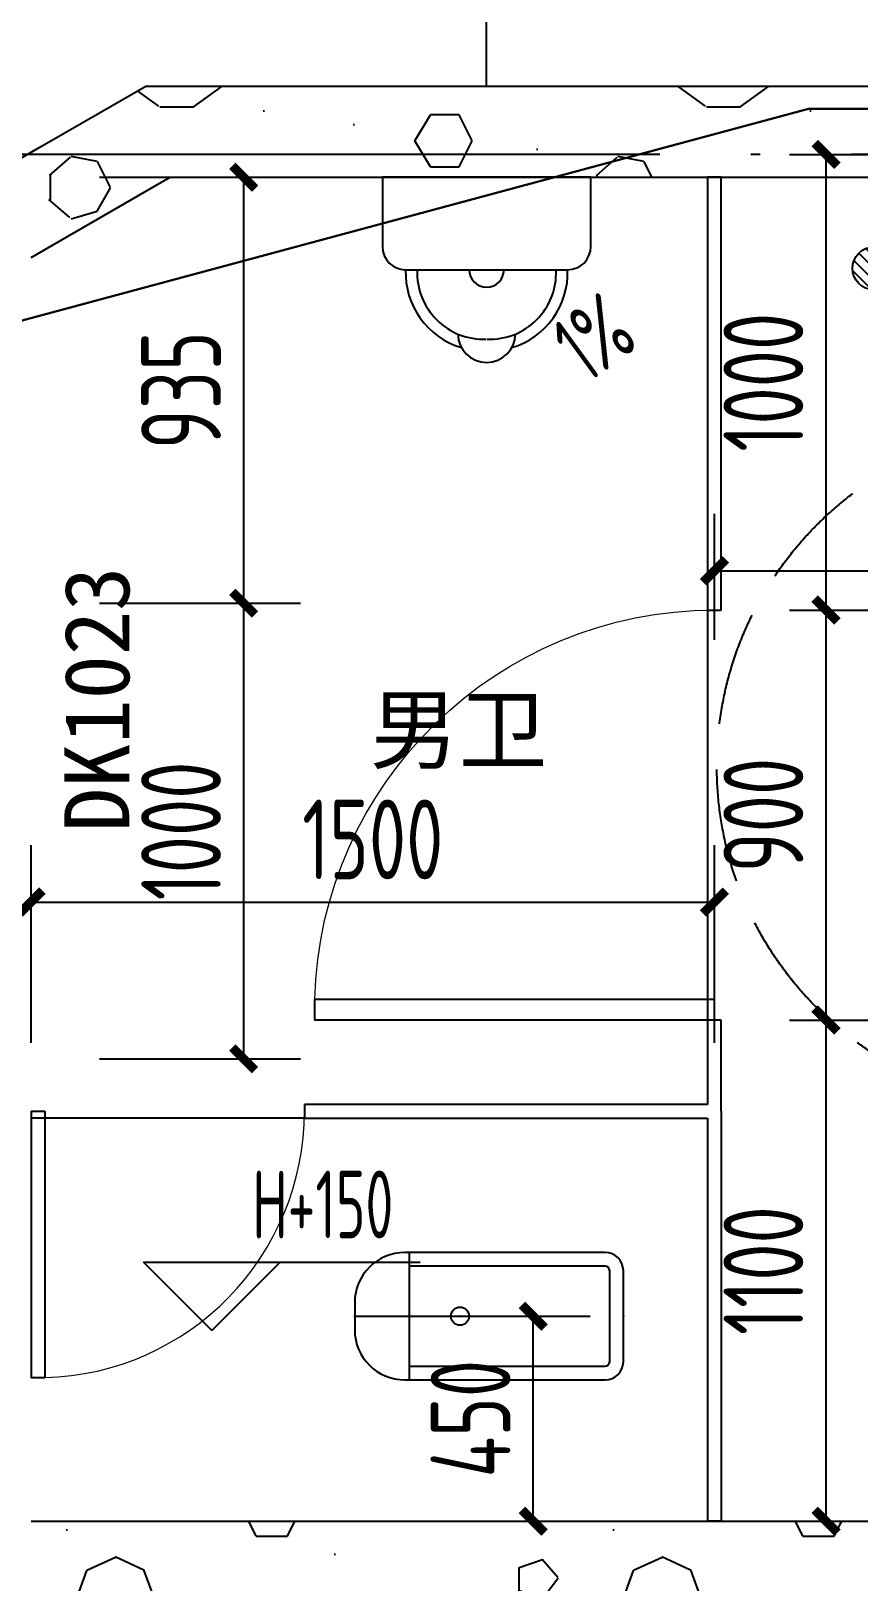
# Model space of a CAD drawing. Extents: x 116425 to 211028, y 11881 to 56060.
# Drawn here: x 185360 to 187177, y 38588 to 41992 of the extents above; entities that cross this region are included whole.
import ezdxf
from ezdxf.xclip import XClip

# ---------------------------------------------------------------- set-up
doc = ezdxf.new("R2010")
doc.units = 0
doc.header["$LTSCALE"] = 1000
doc.header["$MEASUREMENT"] = 0
doc.header["$XCLIPFRAME"] = 0
doc.linetypes.add('X-104 13#平面$0$DASH', pattern=[0.35, 0.25, -0.1])
doc.linetypes.add('X-104 13#平面$0$DOTE', pattern=[2.4200000000000004, 2, -0.2, 0.02, -0.2])
for name, color, linetype in [('01-标注_尺寸', 124, 'Continuous'), ('01-标注_标高', 200, 'Continuous'), ('01-标注_符号', 200, 'Continuous'), ('02-TEXT_标注', 130, 'Continuous'), ('02-TEXT_门窗', 151, 'Continuous'), ('13#楼幕墙$0$A-C_玻璃幕墙', 140, 'Continuous'), ('13#楼幕墙$0$A-TECH_结构', 21, 'Continuous'), ('13#楼幕墙$0$D-铝板', 181, 'Continuous'), ('X-104 13#平面$0$A-I_卫-洁具', 241, 'Continuous'), ('X-104 13#平面$0$A-I_卫-隔断', 214, 'Continuous'), ('X-104 13#平面$0$A-TECH_水', 3, 'Continuous'), ('X-104 13#平面$0$A-TECH_结构', 21, 'Continuous'), ('X-104 13#平面$0$A_AXIS-轴线', 36, 'X-104 13#平面$0$DOTE'), ('X-104 13#平面$0$M-道路 边线', 151, 'Continuous'), ('X-104 13#平面$1$05-填充_天正', 26, 'Continuous'), ('X-104 13#平面$1$A_STR-砌块墙', 121, 'Continuous')]:
    doc.layers.add(name, color=color, linetype=linetype)
doc.layers.add('X-104 13#平面$0$000套内', color=226, linetype='Continuous', lineweight=30, plot=False)
doc.styles.add('_TCH_DIM', font='ros1.shx', dxfattribs={"bigfont": 'jd.shx'})
doc.styles.add('_TCH_DIM_T3', font='ROS1', dxfattribs={"width": 0.8, "bigfont": 'JD'})
doc.styles.add('_TCH_WINDOW', font='STXIHEI_0.TTF')
doc.styles.get("Standard").update_dxf_attribs({"font": 'STXIHEI_0.TTF'})
doc.dimstyles.new('_TCH_ARCH&&50', dxfattribs={"dimtxt": 175, "dimasz": 50, "dimexe": 125, "dimexo": 150, "dimgap": 50, "dimtad": 1, "dimdec": 0, "dimzin": 0, "dimdsep": 46, "dimtxsty": '_TCH_DIM_T3', "dimblk": 'ARCHTICK', "dimcen": 0.09, "dimclrt": 7, "dimazin": 2, "dimtfac": 1, "dimtdec": 0, "dimtix": 1, "dimtmove": 2, "dimatfit": 3, "dimfxl": 0, "dimtolj": 1, "dimtzin": 0, "dimarcsym": 0})
pattern_1 = [(0, (354, -366), (600, 1200), [0, -1200]), (0, (-348, -528), (600, 1200), [0, -1200]), (0, (42, -540), (600, 1200), [0, -1200]), (0, (468, -186), (600, 1200), [0, -1200]), (0, (-30, -600), (600, 1200), [0, -1200]), (0, (588, 570), (600, 1200), [0, -1200]), (0, (222, 474), (600, 1200), [0, -1200]), (0, (413.9999999999999, 324), (600, 1200), [0, -1200]), (0, (-564, 300), (600, 1200), [0, -1200]), (0, (24, 246), (600, 1200), [0, -1200]), (0, (-204, -60), (600, 1200), [0, -1200]), (0, (-192, -509.9999999999999), (600, 1200), [0, -1200]), (0, (258, -558), (600, 1200), [0, -1200]), (0, (588, -30), (600, 1200), [0, -1200]), (0, (-534, -216), (600, 1200), [0, -1200]), (0, (-432, -12), (600, 1200), [0, -1200]), (0, (36, -96), (600, 1200), [0, -1200]), (0, (-132, -270), (600, 1200), [0, -1200]), (0, (-228, 126), (600, 1200), [0, -1200]), (0, (-78, 576), (600, 1200), [0, -1200]), (0, (-486.0000000000001, -468), (600, 1200), [0, -1200]), (0, (174, 330), (600, 1200), [0, -1200]), (0, (-384, 348), (600, 1200), [0, -1200]), (0, (-480, 504), (600, 1200), [0, -1200]), (130.601294, (514.285716, 194.285712), (-2999.999966861969, 3600.000015739533), [52.683108, -22074.222]), (18.4349488, (428.571432, 217.142856), (2999.999988936139, 1199.999991146445), [54.21048, -7535.2558]), (90, (428.571432, 165.714288), (600.0000000000001, 1200), [51.428568, -2348.5713]), (161.565051, (480, 148.571424), (-3000.000015105215, 1199.999910544823), [54.21048, -7535.2558]), (53.1301023, (480, 148.571424), (600.0000011342403, 1199.99999943288), [57.14286, -5942.856999999999]), (135, (525.714288, -462.85704), (-600.0000725322863, 1199.999918790402), [48.48732, -3345.6252]), (45, (457.142856, -462.85704), (599.9999961647541, 1199.999995157935), [48.48732, -3345.6252]), (135, (491.428572, -497.1428400000001), (-600.0000725322863, 1199.999918790402), [48.48732, -3345.6252]), (45, (491.428572, -497.1428400000001), (599.9999961647541, 1199.999995157935), [48.48732, -3345.6252]), (116.565051, (-51.42852, 342.857148), (-0.0001043859734650709, 2399.999934707041), [63.887652, -1277.753]), (180, (-79.99991999999999, 399.999996), (-599.9999999999998, 1200), [68.571432, -1131.4285]), (63.43494880000001, (-177.1428, 342.857148), (5.432290706153253e-06, 2399.999988372672), [63.887652, -1277.753]), (116.565051, (-148.5714, 285.714288), (-0.0001043859734650709, 2399.999934707041), [63.887652, -1277.753]), (0, (-148.5714, 285.714288), (600, 1200), [68.571432, -1131.4285]), (63.43494880000001, (-79.99991999999999, 285.714288), (5.432290706153253e-06, 2399.999988372672), [63.887652, -1277.753]), (107.102728, (399.999996, -62.85708000000001), (-1799.999931184909, 6000.000009680287), [77.72269200000001, -32565.805]), (143.972626, (377.142852, 11.428572), (-11399.99985547618, 8399.999990492668), [77.72269200000001, -16244.04]), (180, (314.285712, 57.14286), (-599.9999999999998, 1200), [74.285712, -1125.7142]), (36.02737329999999, (177.14286, 11.428572), (11399.99991575318, 8399.99990944439), [77.72269200000001, -16244.04]), (71.5650511, (154.285716, -57.14279999999999), (1800.000009240657, 5999.99998966958), [72.280632, -7517.185600000001]), (107.102728, (177.14286, -131.42856), (-1799.999931184909, 6000.000009680287), [77.72269200000001, -32565.805]), (143.972626, (240, -177.1428), (-11399.99985547618, 8399.999990492668), [77.72269200000001, -16244.04]), (0, (240, -177.1428), (600, 1200), [74.285712, -1125.7142]), (36.02737329999999, (314.285712, -177.1428), (11399.99991575318, 8399.99990944439), [77.72269200000001, -16244.04]), (71.5650511, (377.142852, -131.42856), (1800.000009240657, 5999.99998966958), [72.280632, -7517.185600000001]), (150.255118, (411.428568, 497.142852), (-1800.000004260273, 1199.999985130039), [46.07004, -9628.639200000001]), (90, (371.428572, 474.28572), (600.0000000000001, 1200), [45.714288, -2354.2855]), (29.7448813, (371.428572, 474.28572), (1800.000001060037, 1199.999994395642), [46.07004, -9628.639200000001]), (116.565051, (131.428572, -354.28572), (-0.0001043859734650709, 2399.999934707041), [63.887652, -1277.753]), (168.690067, (102.857148, -297.1428), (-5400.000004006199, 1199.999969888218), [58.274508, -12179.371]), (41.18592510000001, (0, -325.7142), (14999.99990911732, 13199.99988457684), [60.743688, -25451.604]), (90, (0, -382.85712), (600.0000000000001, 1200), [57.14286, -2342.857]), (138.814074, (45.714288, -422.85708), (-14999.99973338043, 13200.0000840726), [60.743688, -25451.604]), (16.6992442, (45.714288, -422.85708), (19799.99985103278, 5999.99993715613), [59.6589, -24997.075]), (60.9453959, (102.857148, -405.71424), (599.9999984077513, 1199.99998938541), [58.83217200000001, -24650.679]), (109.983106, (-371.42856, 148.571424), (-3000.000011299861, 8399.999977770043), [66.88400399999998, -28024.39499999999]), (155.556045, (-394.28568, 211.428576), (-7800.000029732115, 3599.999925205931), [69.045972, -28930.263]), (24.4439547, (-519.99996, 211.428576), (7800.000003890955, 3599.999982684802), [69.045972, -28930.263]), (70.01689340000001, (-542.85708, 148.571424), (3000.000009044286, 8399.999979161448), [66.88400399999999, -28024.395]), (109.983106, (-519.99996, 85.71428399999999), (-3000.000011299861, 8399.999977770043), [66.88400399999998, -28024.39499999999]), (160.016893, (-457.14276, 62.85714), (-3000.000001763259, 1199.999945333349), [66.88400399999999, -13978.755]), (19.9831065, (-457.14276, 62.85714), (2999.999983528817, 1199.999998096056), [66.88400399999999, -13978.755]), (70.01689340000001, (-394.28568, 85.71428399999999), (3000.000009044286, 8399.999979161448), [66.88400399999999, -28024.395]), (122.005383, (74.285712, 39.999996), (-600.0000805229399, 1199.999938741572), [53.908464, -11266.868]), (18.4349488, (-5.71428, 68.571432), (2999.999988936139, 1199.999991146445), [54.21048, -7535.2558]), (90, (-5.71428, 17.142852), (600.0000000000001, 1200), [51.428568, -2348.5713]), (161.565051, (45.714288, 0), (-3000.000015105215, 1199.999910544823), [54.21048, -7535.2558]), (54.46232220000002, (45.714288, 0), (4199.999993914518, 5999.999991012131), [49.15614, -20596.423]), (116.565051, (-274.28568, -251.42856), (-0.0001043859734650709, 2399.999934707041), [63.887652, -1277.753]), (180, (-302.85708, -194.28564), (-599.9999999999998, 1200), [62.85714, -1137.1428]), (59.0362434, (-399.99996, -251.42856), (600.000001953063, 1199.999994175555), [66.63945599999998, -13927.644]), (120.963756, (-365.71428, -308.57136), (-600.0000819959288, 1199.999944893199), [66.639456, -13927.644]), (0, (-365.71428, -308.57136), (600, 1200), [62.85714, -1137.1428]), (63.43494880000001, (-302.85708, -308.57136), (5.432290706153253e-06, 2399.999988372672), [63.887652, -1277.753])]

# ---------------------------------------------------------------- blocks, each defined once
blk = doc.blocks.new('X-104 13#平面$0$轴网')
at = {"layer": 'X-104 13#平面$0$A_AXIS-轴线', "linetype": 'X-104 13#平面$0$DOTE'}
blk.add_line((60408.42140219617, 18000), (-2925.01551574981, 18000), dxfattribs=at)
blk = doc.blocks.new('X-104 13#平面$0$A-toilet-F2$0$A-toilet-F3$0$xb')
for p, q in [((177.7999999998137, 203.2000000000698), (-177.7999999993481, 203.1999999994878)), ((-228.5999999991618, 152.3999999994412), (-228.6000000010245, 9.313225746154785e-10)), ((228.6000000010245, -9.313225746154785e-10), (228.6000000005588, 152.3999999997905)), ((-228.6000000010245, 9.313225746154785e-10), (228.6000000010245, -9.313225746154785e-10))]:
    blk.add_line(p, q)
for centre, radius, start, end in [((9.313225746154785e-10, 342.8999999993248), 63.50000000000001, 1.07073087239469, 178.9292691276053), ((-6.349999998696148, 209.549999998766), 171.56755229355, 106.6068803142738, 182.1210963969083), ((-6.349999998696148, 209.549999998766), 146.16755229355, 87.87890362284142, 182.1210963969083), ((6.350000001490116, 209.549999998766), 146.16755229355, 357.8789036030917, 92.12109637715858), ((6.350000001490116, 209.549999998766), 171.56755229355, 357.8789036030917, 73.39311968572625), ((1.396983861923218e-09, 203.1999999987893), 38.1, 0, 180), ((-177.7999999993481, 152.3999999992084), 50.8, 90, 180), ((177.8000000002794, 152.3999999997905), 50.8, 0, 90)]:
    blk.add_arc(centre, radius, start, end)
blk = doc.blocks.new('13#楼幕墙')
at = {"layer": '13#楼幕墙$0$A-C_玻璃幕墙'}
for p, q in [((53293.20742207249, 85645.00747574437), (37799.99999999979, 76699.99999999991)), ((53287.88754627192, 85584.2010170999), (37849.99999999985, 76671.13248654053)), ((53271.92791887028, 85401.78164116651), (37999.99999999985, 76584.52994616209))]:
    blk.add_line(p, q, dxfattribs=at)
at = {"layer": '13#楼幕墙$0$A-TECH_结构'}
blk.add_lwpolyline([(4402.283722101345, 77599.99999999997), (-600.0000000001146, 77599.99999999997), (-600.0000000000582, 59999.99999999997), (21800.00000000001, 59999.99999999994), (21799.99999999999, 61599.99999999991), (58099.99999999993, 61600.00000000006), (58099.99999999987, 81220.00740966003), (53261.28816726917, 85280.16872387758), (38099.99999999985, 76526.79491924313), (38099.99999999985, 72299.99999999991), (12409.71024826031, 72299.99999999997), (4402.283722101213, 77600.00000000006)], dxfattribs=at)
at = {"layer": '13#楼幕墙$0$D-铝板'}
blk.add_lwpolyline([(37725.08619225933, 76829.9535375385), (53309.16704947412, 85827.42685167774), (53293.20742207248, 85645.00747574435), (37799.99999997837, 76700.00000003708)], close=True, dxfattribs=at)
blk = doc.blocks.new('X-104 13#平面$0$$lvtry$00000200')
at = {"color": 0}
for p, q in [((99.78343880524335, -30.0000000100008, 1e-08), (-99.78343880524335, -30.0000000100008, 1e-08)), ((-109.7834388052506, -40.0000000100008, 1e-08), (-109.7834388052433, -469.6564289897615, 1e-08)), ((109.7834388052361, -469.6564289897615, 1e-08), (109.7834388052361, -40.0000000100008, 1e-08))]:
    blk.add_line(p, q, dxfattribs=at)
at = {"color": 0, "elevation": 1e-08}
blk.add_lwpolyline([(99.78343880524335, -1.000080374069512e-08), (-99.78343880524335, -1.000080374069512e-08, 0.4142135623730951), (-139.7834388052433, -40.0000000100008), (-139.7834388052433, -479.6564289897615, 0.4142135623730951), (-29.78343880524335, -589.6564289897615), (29.78343880523607, -589.6564289897615, 0.4142135623730903), (139.7834388052361, -479.6564289897633), (139.7834388052361, -40.0000000100008, 0.4142135623730951)], format="xyb", close=True, dxfattribs=at)
blk.add_lwpolyline([(139.7834388052361, -469.6564289897615), (-139.7834388052433, -469.6564289897615)], dxfattribs=at)
at = {"color": 0}
blk.add_circle((0, -358.6146012114659, 1e-08), 20, dxfattribs=at)
for centre, start, end in [((-99.78343880525063, -40.0000000100008, 1e-08), 90, 180), ((99.78343880523607, -40.0000000100008, 1e-08), 0, 90)]:
    blk.add_arc(centre, 10, start, end, dxfattribs=at)
for p in [(0, 0), (0, -358.6146012114659, 1e-08)]:
    blk.add_point(p, dxfattribs=at)
blk = doc.blocks.new('X-104 13#平面$0$hgfasg')
at = {"yscale": -1}
blk.add_blockref('X-104 13#平面$0$$lvtry$00000200', (0, 200), dxfattribs=at)
blk = doc.blocks.new('X-104 13#平面$0$A$C0BB3323F')
at = {"layer": 'X-104 13#平面$0$M-道路 边线', "ltscale": 0.5}
blk.add_arc((54069.15025717521, 17783.27219570389), 7999.999999996647, 0.02043972484749186, 119.6076109071211, dxfattribs=at)
blk = doc.blocks.new('X-104 13#平面$0$$DorLib2D$00000001')
for p, q in [((0.45, 0.9750000000000001), (0.5000000000000002, 0.9750000000000001)), ((0.45, 0), (0.45, 0.9750000000000001)), ((0.5, 0), (0.5, 0.9750000000000001)), ((0.5, 0), (0.45, 0))]:
    blk.add_line(p, q)
at = {"lineweight": 13}
blk.add_arc((0.475, 0), 0.975, 91.4692835813538, 180, dxfattribs=at)
blk = doc.blocks.new('X-104 13#平面$0$$TwtSys$00000141')
for p, q in [((-94.19606303561523, 7.672111694559135), (-10.08309029082739, 91.78508443935061)), ((-94.19606303561523, 7.672111694559135), (-10.08309029082739, 91.78508443935061)), ((-87.21916889109707, -35.05448014085778), (35.05448014085778, 87.21916889110071)), ((-87.21916889109707, -35.05448014085778), (35.05448014085778, 87.21916889110071)), ((-66.46803743153214, -66.46803743153941), (66.46803743153214, 66.46803743153214)), ((-66.46803743153214, -66.46803743153578), (66.46803743153214, 66.46803743153214)), ((-32.35611368903483, -87.061266563549), (87.58274635417911, 32.87759347966494)), ((-32.35611368903483, -87.061266563549), (87.58274635417911, 32.87759347966858)), ((11.43110768805855, -92.25951895252001), (92.2594807012465, -11.43114593933933)), ((11.43110768805855, -92.25951895252001), (92.2594807012465, -11.43114593933933))]:
    blk.add_line(p, q)
blk.add_circle((0, 0), 94)
blk.add_circle((0, 0), 94)
blk = doc.blocks.new('X-104 13#平面')
at = {"layer": 'X-104 13#平面$1$05-填充_天正'}
h = blk.add_hatch(dxfattribs=at)
h.set_pattern_fill('加气混凝土', color=256, scale=100, style=0)
h.set_pattern_definition(pattern_1)
h.paths.add_polyline_path([(50241.39916533251, 17855.24890694678), (50300.00000000656, 17773.61206078286), (50605.51287257302, 17950), (50551.92303408762, 18150), (50319.40087103695, 18015.75326657014)])
h = blk.add_hatch(dxfattribs=at)
h.set_pattern_fill('加气混凝土', color=256, scale=100, style=0)
h.set_pattern_definition(pattern_1)
h.paths.add_polyline_path([(53300.00000000974, 17950.00000000621), (53300.00000000974, 18149.99999999971), (50551.92303408762, 18150), (50605.51287257302, 17950)])
h = blk.add_hatch(dxfattribs=at)
h.set_pattern_fill('加气混凝土', color=256, scale=100, style=0)
h.set_pattern_definition(pattern_1)
h.paths.add_polyline_path([(50319.40087103695, 18015.75326657014), (50146.19579027996, 17915.75326657033), (50241.39916533251, 17855.24890694678)])
h = blk.add_hatch(dxfattribs=at)
h.set_pattern_fill('加气混凝土', color=256, scale=100, style=0)
h.set_pattern_definition(pattern_1)
h.paths.add_polyline_path([(50250.00000000652, 14899.99999999965), (50300.00000000648, 14799.99999999969), (53300.00000000651, 14799.99999999969), (53366.66666667321, 14899.99999999969), (53300.00000000657, 14999.99999999969), (50300.00000000657, 14999.99999999969)])
at = {"layer": 'X-104 13#平面$0$000套内'}
for points in [[(4100.000000000022, 77750.00000000006), (4100.000000000024, 68699.99999999999), (-750.0000000000621, 68699.99999999999), (-750.0000000000618, 59850), (21949.99999999995, 59850), (21949.99999999994, 61450), (58249.99999999994, 61450), (58249.99999999994, 71299.99999999971), (48400.00000000652, 71299.99999999971), (48400.00000000652, 73449.99999999971), (53400.00000000652, 73449.99999999971), (53400.00000000652, 80499.99999999971), (58249.99999999994, 80499.99999999971), (58249.99999999994, 81290.05161517872), (53288.97308394587, 85452.64044071968), (37949.99999999994, 76613.31606116104), (37949.99999999994, 72450), (12454.85512413029, 72449.99999999993), (4447.428597971128, 77750.00000000006)], [(56445.57131227265, 20404.07667148067), (53289.06962433707, 23052.69607363776), (48392.11333761796, 20230.74802966259), (49170.95077769231, 17336.93494389245), (52006.16070859459, 18099.99999999971), (55650.00000000639, 18099.9999999997), (55650.00000000666, 19455.95170192267)]]:
    blk.add_lwpolyline(points, close=True, dxfattribs=at)
at = {"layer": 'X-104 13#平面$0$A-I_卫-洁具', "linetype": 'X-104 13#平面$0$DASH'}
blk.add_circle((52555.29970954446, 16656.79628609651), 750, dxfattribs=at)
at = {"layer": 'X-104 13#平面$0$A-I_卫-隔断'}
for p, q in [((51785.00000000658, 17950), (51785.00000000658, 16999.99999998808)), ((51815.00000000658, 17950), (51785.00000000658, 17950)), ((51815.00000000658, 16999.99999998808), (51815.00000000658, 17950)), ((51785.00000000658, 16999.99999998808), (51815.00000000658, 16999.99999998808)), ((51785.00000000658, 16999.99999998814), (51785.00000000658, 16099.99999998814)), ((51815.00000000658, 16099.99999998907), (51785.00000000658, 16099.99999998907)), ((51785.00000000658, 16099.99999998907), (51785.00000000659, 15914.99999999967)), ((51815.00000000658, 15899.99999999969), (51815.00000000658, 16099.99999998907)), ((51785.00000000659, 15914.99999999967), (50900.00000000795, 15914.99999999973)), ((50900.00000000795, 15914.99999999973), (50900.00000000795, 15884.99999999971)), ((51815.00000000658, 15899.99999999969), (51815.00000000658, 14999.99999999969)), ((50900.00000000795, 15884.99999999969), (50300.00000000795, 15884.99999999969)), ((50900.00000000795, 15884.99999999971), (51785.00000000659, 15884.99999999967)), ((51785.00000000659, 15884.99999999967), (51785.00000000658, 14999.99999999969)), ((51815.00000000658, 14999.99999999969), (51785.00000000658, 14999.99999999969))]:
    blk.add_line(p, q, dxfattribs=at)
at = {"layer": 'X-104 13#平面$1$A_STR-砌块墙'}
for p, q in [((50319.40087103695, 18015.75326657014), (50551.92303408762, 18150)), ((50551.92303408762, 18150), (53300.00000000953, 18149.9999999997)), ((50146.19579027996, 17915.75326657033), (50319.40087103695, 18015.75326657014)), ((50300.00000000656, 17773.61206078286), (50605.51287257302, 17950)), ((50605.51287257302, 17950), (53300.00000000651, 17949.99999999975)), ((50300.00000000657, 14999.99999999969), (53300.00000000657, 14999.99999999969))]:
    blk.add_line(p, q, dxfattribs=at)
for name, p in [('X-104 13#平面$0$轴网', (0, 62400)), ('X-104 13#平面$0$A$C0BB3323F', (-900.0000000000563, -1700.000000000029)), ('X-104 13#平面$0$轴网', (0, 0))]:
    blk.add_blockref(name, p)
at = {"layer": 'X-104 13#平面$0$A-I_卫-洁具', "ltscale": 0.1, "rotation": 180}
blk.add_blockref('X-104 13#平面$0$A-toilet-F2$0$A-toilet-F3$0$xb', (51300.00000000658, 17949.99999999973), dxfattribs=at)
at = {"layer": 'X-104 13#平面$0$A-I_卫-洁具', "ltscale": 0.1, "xscale": -1, "rotation": 90}
blk.add_blockref('X-104 13#平面$0$hgfasg', (51800.00000000658, 15449.99999999969), dxfattribs=at)
at = {"layer": 'X-104 13#平面$0$A-I_卫-隔断', "zscale": 30}
for p, xscale, yscale, rotation in [((51800.00000000658, 16549.99999998814), 900, -900, 270), ((50600.00000000795, 15899.99999999969), 600, 600, 180)]:
    blk.add_blockref('X-104 13#平面$0$$DorLib2D$00000001', p, dxfattribs=dict(at, xscale=xscale, yscale=yscale, rotation=rotation))
at = {"layer": 'X-104 13#平面$0$A-TECH_水', "xscale": 0.5, "yscale": 0.5, "zscale": 0.5, "rotation": 270}
blk.add_blockref('X-104 13#平面$0$$TwtSys$00000141', (52150.00000000629, 17750.00000000005), dxfattribs=at)
at = {"layer": 'X-104 13#平面$0$A-TECH_结构'}
blk.add_blockref('13#楼幕墙', (0, 0), dxfattribs=at)
blk = doc.blocks.new('_ArchTick')
at = {"color": 0, "linetype": 'ByBlock', "const_width": 0.4}
blk.add_lwpolyline([(-0.5, -0.5), (0.5, 0.5)], dxfattribs=at)
blk = doc.blocks.new('*D573')
at = {"layer": '01-标注_尺寸', "color": 0, "lineweight": -2, "transparency": 16777216}
for p, q in [((186068.4626053401, 39171.2047597427), (186587.0846393672, 39171.2047597427)), ((186462.0846393672, 38721.2047597427), (186462.0846393672, 39171.2047597427)), ((186068.4626053401, 38721.2047597427), (186587.0846393672, 38721.2047597427))]:
    blk.add_line(p, q, dxfattribs=at)
at = {"layer": 'Defpoints', "color": 0, "transparency": 16777216}
for p in [(185918.4626053401, 39171.2047597427), (186462.0846393672, 39171.2047597427), (185918.4626053401, 38721.2047597427)]:
    blk.add_point(p, dxfattribs=at)
at = {"layer": '01-标注_尺寸', "color": 0, "lineweight": -2, "transparency": 16777216, "xscale": 50, "yscale": 50, "zscale": 50}
for p, rotation in [((186462.0846393672, 39171.2047597427), 90), ((186462.0846393672, 38721.2047597427), 270)]:
    blk.add_blockref('_ArchTick', p, dxfattribs=dict(at, rotation=rotation))
at = {"layer": '01-标注_尺寸', "color": 7, "transparency": 16777216, "insert": (186324.5846393672, 38946.20475974273), "char_height": 175, "attachment_point": 5, "rotation": 90, "style": '_TCH_DIM_T3'}
blk.add_mtext('\\A1;450', dxfattribs=at)
blk = doc.blocks.new('*D791')
at = {"layer": '01-标注_尺寸', "color": 0, "lineweight": -2, "transparency": 16777216}
for p, q in [((185623.3735785877, 42051.10857031064), (185357.2034666152, 42512.12872770346)), ((184033.8058363188, 41603.72718230959), (185419.7034666152, 42403.87555223041)), ((184237.4759482914, 41250.96020038983), (183971.3058363188, 41711.98035778264))]:
    blk.add_line(p, q, dxfattribs=at)
at = {"layer": 'Defpoints', "color": 0, "transparency": 16777216}
for p in [(185419.7034666152, 42403.87555223041), (185698.3735785877, 41921.20475974298), (184312.4759482913, 41121.05638982216)]:
    blk.add_point(p, dxfattribs=at)
at = {"layer": '01-标注_尺寸', "color": 0, "lineweight": -2, "transparency": 16777216, "xscale": 50, "yscale": 50, "zscale": 50}
for p, rotation in [((185419.7034666152, 42403.87555223041), 29.99999999999793), ((184033.8058363188, 41603.72718230959), 209.9999999999979)]:
    blk.add_blockref('_ArchTick', p, dxfattribs=dict(at, rotation=rotation))
at = {"layer": '01-标注_尺寸', "color": 7, "transparency": 16777216, "insert": (184658.004651467, 42122.87986029036), "char_height": 175, "attachment_point": 5, "rotation": 29.99999999999793, "style": '_TCH_DIM_T3'}
blk.add_mtext('\\A1;1600', dxfattribs=at)
blk = doc.blocks.new('*D796')
at = {"layer": '01-标注_尺寸', "color": 0, "lineweight": -2, "transparency": 16777216}
for p, q in [((186359.8480041286, 41871.20475974274), (186359.8480041286, 42188.42141989441)), ((187909.8480041285, 41871.20475974276), (187909.8480041285, 42188.42141989441)), ((186359.8480041286, 42063.42141989441), (187909.8480041285, 42063.42141989441))]:
    blk.add_line(p, q, dxfattribs=at)
at = {"layer": 'Defpoints', "color": 0, "transparency": 16777216}
for p in [(187909.8480041285, 42063.42141989441), (186359.8480041286, 41721.20475974274), (187909.8480041285, 41721.20475974276)]:
    blk.add_point(p, dxfattribs=at)
at = {"layer": '01-标注_尺寸', "color": 0, "lineweight": -2, "transparency": 16777216, "xscale": 50, "yscale": 50, "zscale": 50, "rotation": 180}
blk.add_blockref('_ArchTick', (186359.8480041286, 42063.42141989441), dxfattribs=at)
at = {"layer": '01-标注_尺寸', "color": 0, "lineweight": -2, "transparency": 16777216, "xscale": 50, "yscale": 50, "zscale": 50}
blk.add_blockref('_ArchTick', (187909.8480041285, 42063.42141989441), dxfattribs=at)
at = {"layer": '01-标注_尺寸', "color": 7, "transparency": 16777216, "insert": (187134.8480041285, 42200.92141989441), "char_height": 175, "attachment_point": 5, "style": '_TCH_DIM_T3'}
blk.add_mtext('\\A1;1550', dxfattribs=at)
blk = doc.blocks.new('*D802')
at = {"layer": '01-标注_尺寸', "color": 0, "lineweight": -2, "transparency": 16777216}
for p, q in [((185359.8480041303, 39771.20475968813), (185359.8480041303, 40205.23479839817)), ((186859.8480041286, 39771.2047597427), (186859.8480041286, 40205.23479839817)), ((185359.8480041303, 40080.23479839817), (186859.8480041286, 40080.23479839817))]:
    blk.add_line(p, q, dxfattribs=at)
at = {"layer": 'Defpoints', "color": 0, "transparency": 16777216}
for p in [(186859.8480041286, 40080.23479839817), (185359.8480041303, 39621.20475968813), (186859.8480041286, 39621.2047597427)]:
    blk.add_point(p, dxfattribs=at)
at = {"layer": '01-标注_尺寸', "color": 0, "lineweight": -2, "transparency": 16777216, "xscale": 50, "yscale": 50, "zscale": 50, "rotation": 180}
blk.add_blockref('_ArchTick', (185359.8480041303, 40080.23479839817), dxfattribs=at)
at = {"layer": '01-标注_尺寸', "color": 0, "lineweight": -2, "transparency": 16777216, "xscale": 50, "yscale": 50, "zscale": 50}
blk.add_blockref('_ArchTick', (186859.8480041286, 40080.23479839817), dxfattribs=at)
at = {"layer": '01-标注_尺寸', "color": 7, "transparency": 16777216, "insert": (186109.8480041294, 40217.73479839817), "char_height": 175, "attachment_point": 5, "style": '_TCH_DIM_T3'}
blk.add_mtext('\\A1;1500', dxfattribs=at)
blk = doc.blocks.new('*D803')
at = {"layer": '01-标注_尺寸', "color": 0, "lineweight": -2, "transparency": 16777216}
for p, q in [((187024.8480041286, 39821.20475973209), (187229.6613050146, 39821.20475973209)), ((187104.6613050146, 38721.2047597427), (187104.6613050146, 39821.20475973209)), ((187024.8480041286, 38721.2047597427), (187229.6613050146, 38721.2047597427))]:
    blk.add_line(p, q, dxfattribs=at)
at = {"layer": 'Defpoints', "color": 0, "transparency": 16777216}
for p in [(186874.8480041286, 39821.20475973209), (187104.6613050146, 39821.20475973209), (186874.8480041286, 38721.2047597427)]:
    blk.add_point(p, dxfattribs=at)
at = {"layer": '01-标注_尺寸', "color": 0, "lineweight": -2, "transparency": 16777216, "xscale": 50, "yscale": 50, "zscale": 50}
for p, rotation in [((187104.6613050146, 39821.20475973209), 90), ((187104.6613050146, 38721.2047597427), 270)]:
    blk.add_blockref('_ArchTick', p, dxfattribs=dict(at, rotation=rotation))
at = {"layer": '01-标注_尺寸', "color": 7, "transparency": 16777216, "insert": (186967.1613050146, 39271.20475973743), "char_height": 175, "attachment_point": 5, "rotation": 90, "style": '_TCH_DIM_T3'}
blk.add_mtext('\\A1;1100', dxfattribs=at)
blk = doc.blocks.new('*D804')
at = {"layer": '01-标注_尺寸', "color": 0, "lineweight": -2, "transparency": 16777216}
for p, q in [((187024.8480041286, 40721.20475973109), (187229.6613050146, 40721.20475973109)), ((187104.6613050146, 39821.20475973209), (187104.6613050146, 40721.20475973109)), ((187024.8480041286, 39821.20475973209), (187229.6613050146, 39821.20475973209))]:
    blk.add_line(p, q, dxfattribs=at)
at = {"layer": 'Defpoints', "color": 0, "transparency": 16777216}
for p in [(186874.8480041286, 40721.20475973109), (187104.6613050146, 40721.20475973109), (186874.8480041286, 39821.20475973209)]:
    blk.add_point(p, dxfattribs=at)
at = {"layer": '01-标注_尺寸', "color": 0, "lineweight": -2, "transparency": 16777216, "xscale": 50, "yscale": 50, "zscale": 50}
for p, rotation in [((187104.6613050146, 40721.20475973109), 90), ((187104.6613050146, 39821.20475973209), 270)]:
    blk.add_blockref('_ArchTick', p, dxfattribs=dict(at, rotation=rotation))
at = {"layer": '01-标注_尺寸', "color": 7, "transparency": 16777216, "insert": (186967.1613050146, 40271.20475973162), "char_height": 175, "attachment_point": 5, "rotation": 90, "style": '_TCH_DIM_T3'}
blk.add_mtext('\\A1;900', dxfattribs=at)
blk = doc.blocks.new('*D805')
at = {"layer": '01-标注_尺寸', "color": 0, "lineweight": -2, "transparency": 16777216}
for p, q in [((187024.8480041286, 41721.20475974284), (187229.6613050146, 41721.20475974284)), ((187104.6613050146, 40721.20475973109), (187104.6613050146, 41721.20475974284)), ((187024.8480041286, 40721.20475973109), (187229.6613050146, 40721.20475973109))]:
    blk.add_line(p, q, dxfattribs=at)
at = {"layer": 'Defpoints', "color": 0, "transparency": 16777216}
for p in [(186874.8480041286, 41721.20475974284), (187104.6613050146, 41721.20475974284), (186874.8480041286, 40721.20475973109)]:
    blk.add_point(p, dxfattribs=at)
at = {"layer": '01-标注_尺寸', "color": 0, "lineweight": -2, "transparency": 16777216, "xscale": 50, "yscale": 50, "zscale": 50}
for p, rotation in [((187104.6613050146, 41721.20475974284), 90), ((187104.6613050146, 40721.20475973109), 270)]:
    blk.add_blockref('_ArchTick', p, dxfattribs=dict(at, rotation=rotation))
at = {"layer": '01-标注_尺寸', "color": 7, "transparency": 16777216, "insert": (186967.1613050146, 41221.204759737), "char_height": 175, "attachment_point": 5, "rotation": 90, "style": '_TCH_DIM_T3'}
blk.add_mtext('\\A1;1000', dxfattribs=at)
blk = doc.blocks.new('*D806')
at = {"layer": '01-标注_尺寸', "color": 0, "lineweight": -2, "transparency": 16777216}
for p, q in [((186859.8480041286, 40655.85224474786), (186859.8480041286, 40932.33642524242)), ((188359.8480041285, 40655.85224474786), (188359.8480041285, 40932.33642524242)), ((186859.8480041286, 40807.33642524242), (188359.8480041285, 40807.33642524242))]:
    blk.add_line(p, q, dxfattribs=at)
at = {"layer": 'Defpoints', "color": 0, "transparency": 16777216}
for p in [(188359.8480041285, 40807.33642524242), (186859.8480041286, 40505.85224474786), (188359.8480041285, 40505.85224474786)]:
    blk.add_point(p, dxfattribs=at)
at = {"layer": '01-标注_尺寸', "color": 0, "lineweight": -2, "transparency": 16777216, "xscale": 50, "yscale": 50, "zscale": 50, "rotation": 180}
blk.add_blockref('_ArchTick', (186859.8480041286, 40807.33642524242), dxfattribs=at)
at = {"layer": '01-标注_尺寸', "color": 0, "lineweight": -2, "transparency": 16777216, "xscale": 50, "yscale": 50, "zscale": 50}
blk.add_blockref('_ArchTick', (188359.8480041285, 40807.33642524242), dxfattribs=at)
at = {"layer": '01-标注_尺寸', "color": 7, "transparency": 16777216, "insert": (187609.8480041285, 40944.83642524242), "char_height": 175, "attachment_point": 5, "style": '_TCH_DIM_T3'}
blk.add_mtext('\\A1;1500', dxfattribs=at)
blk = doc.blocks.new('*D902')
at = {"layer": '01-标注_尺寸', "color": 0, "lineweight": -2, "transparency": 16777216}
for p, q in [((185509.8480041285, 40736.20475974269), (185951.5773134334, 40736.20475974269)), ((185826.5773134334, 39736.20475974269), (185826.5773134334, 40736.20475974269)), ((185509.8480041285, 39736.20475974269), (185951.5773134334, 39736.20475974269))]:
    blk.add_line(p, q, dxfattribs=at)
at = {"layer": 'Defpoints', "color": 0, "transparency": 16777216}
for p in [(185359.8480041285, 40736.20475974269), (185826.5773134334, 40736.20475974269), (185359.8480041285, 39736.20475974269)]:
    blk.add_point(p, dxfattribs=at)
at = {"layer": '01-标注_尺寸', "color": 0, "lineweight": -2, "transparency": 16777216, "xscale": 50, "yscale": 50, "zscale": 50}
for p, rotation in [((185826.5773134334, 40736.20475974269), 90), ((185826.5773134334, 39736.20475974269), 270)]:
    blk.add_blockref('_ArchTick', p, dxfattribs=dict(at, rotation=rotation))
at = {"layer": '01-标注_尺寸', "color": 7, "transparency": 16777216, "insert": (185689.0773134334, 40236.20475974272), "char_height": 175, "attachment_point": 5, "rotation": 90, "style": '_TCH_DIM_T3'}
blk.add_mtext('\\A1;1000', dxfattribs=at)
blk = doc.blocks.new('*D903')
at = {"layer": '01-标注_尺寸', "color": 0, "lineweight": -2, "transparency": 16777216}
for p, q in [((185509.8480041285, 41671.20475974301), (185951.5773134334, 41671.20475974301)), ((185826.5773134334, 40736.20475974269), (185826.5773134334, 41671.20475974301)), ((185509.8480041285, 40736.20475974269), (185951.5773134334, 40736.20475974269))]:
    blk.add_line(p, q, dxfattribs=at)
at = {"layer": 'Defpoints', "color": 0, "transparency": 16777216}
for p in [(185359.8480041285, 41671.20475974301), (185826.5773134334, 41671.20475974301), (185359.8480041285, 40736.20475974269)]:
    blk.add_point(p, dxfattribs=at)
at = {"layer": '01-标注_尺寸', "color": 0, "lineweight": -2, "transparency": 16777216, "xscale": 50, "yscale": 50, "zscale": 50}
for p, rotation in [((185826.5773134334, 41671.20475974301), 90), ((185826.5773134334, 40736.20475974269), 270)]:
    blk.add_blockref('_ArchTick', p, dxfattribs=dict(at, rotation=rotation))
at = {"layer": '01-标注_尺寸', "color": 7, "transparency": 16777216, "insert": (185689.0773134334, 41203.70475974288), "char_height": 175, "attachment_point": 5, "rotation": 90, "style": '_TCH_DIM_T3'}
blk.add_mtext('\\A1;935', dxfattribs=at)

msp = doc.modelspace()

# ---------------------------------------------------------------- linework, layer by layer
at = {"layer": '01-标注_标高'}
for p, q in [((185756.8642011144, 39139.56564682005), (185606.8642011144, 39289.56564682005)), ((185606.8642011144, 39289.56564682005), (186214.1358084065, 39289.56564682005)), ((185756.8642011144, 39139.56564682005), (185906.8642011144, 39289.56564682005))]:
    msp.add_line(p, q, dxfattribs=at)
at = {"layer": '01-标注_符号'}
msp.add_lwpolyline([(186523.2997649639, 41110.08263138146, 0, 0, 0), (186677.2834500668, 41222.33178720046, 40.00000000000001, 0, 0), (186798.4960510981, 41310.69187633134, 0, 0, 0)], format="xyseb", dxfattribs=at)

# ---------------------------------------------------------------- block references
ref = msp.add_blockref('X-104 13#平面', (135059.848004122, 23721.20475974301))
XClip(ref).set_block_clipping_path([(47300.000000006556, 8199.999999999825), (54100.00000000717, 18799.999999999825)])
ref = msp.add_blockref('X-104 13#平面', (144576.4652500402, -38678.79524025696))
XClip(ref).set_block_clipping_path([(47300.000000006556, 70599.9999999998), (54100.00000000717, 81199.9999999998)])

# ---------------------------------------------------------------- texts
at = {"layer": '02-TEXT_标注', "style": '_TCH_DIM', "width": 0.7058823529411765}
msp.add_text('1%%%', height=148.75, rotation=36.09084610731882, dxfattribs=at).set_placement((186580.4767314141, 41216.7312944889))
at = {"layer": '02-TEXT_标注'}
msp.add_text('男卫', height=142.7128820960698, dxfattribs=at).set_placement((186103.629748945, 40387.60400170177))
at = {"layer": '02-TEXT_标注', "style": '_TCH_DIM', "width": 0.7058823529411765}
msp.add_text('H+150', height=148.75, dxfattribs=at).set_placement((185845.6358084065, 39342.06564682005))
at = {"layer": '02-TEXT_门窗', "style": '_TCH_WINDOW'}
msp.add_text('DK1023', height=142.7128820960696, rotation=90, dxfattribs=at).set_placement((185575.5014458087, 40233.85154232656))

# ---------------------------------------------------------------- dimensions: what is measured, and where the dimension line sits
at = {"layer": '01-标注_尺寸'}
for p1, p2, distance, picture, middle in [((184312.4759482913, 41121.05638982214), (185698.3735785878, 41921.20475974298), 557.3402239451891, '*D791', (184658.004651467, 42122.87986029036)), ((186359.8480041286, 41721.20475974274), (187909.8480041285, 41721.20475974276), 342.216660151651, '*D796', (187134.8480041285, 42200.92141989441)), ((186874.8480041286, 40721.20475973109), (186874.8480041286, 41721.20475974284), -229.8133008859877, '*D805', (186967.1613050146, 41221.204759737)), ((185359.8480041285, 40736.20475974269), (185359.8480041285, 41671.20475974301), -466.7293093049084, '*D903', (185689.0773134334, 41203.70475974288)), ((186859.8480041286, 40505.85224474786), (188359.8480041285, 40505.85224474786), 301.48418049456086, '*D806', (187609.8480041285, 40944.83642524242)), ((185359.8480041285, 39736.20475974269), (185359.8480041285, 40736.20475974269), -466.7293093049084, '*D902', (185689.0773134334, 40236.20475974272)), ((186874.8480041286, 39821.20475973209), (186874.8480041286, 40721.20475973109), -229.81330088598767, '*D804', (186967.1613050146, 40271.20475973162)), ((185359.8480041303, 39621.20475968813), (186859.8480041286, 39621.2047597427), 459.03003865546634, '*D802', (186109.8480041294, 40217.73479839817)), ((186874.8480041286, 38721.2047597427), (186874.8480041286, 39821.20475973209), -229.8133008859877, '*D803', (186967.1613050146, 39271.20475973743)), ((185918.4626053401, 38721.2047597427), (185918.4626053401, 39171.2047597427), -543.6220340271248, '*D573', (186324.5846393672, 38946.20475974273))]:
    dim = msp.add_aligned_dim(p1=p1, p2=p2, distance=distance, dimstyle='_TCH_ARCH&&50', dxfattribs=at)
    dim.commit()
    dim.dimension.update_dxf_attribs({"geometry": picture, "text_midpoint": middle})

doc.saveas('drawing.dxf')
